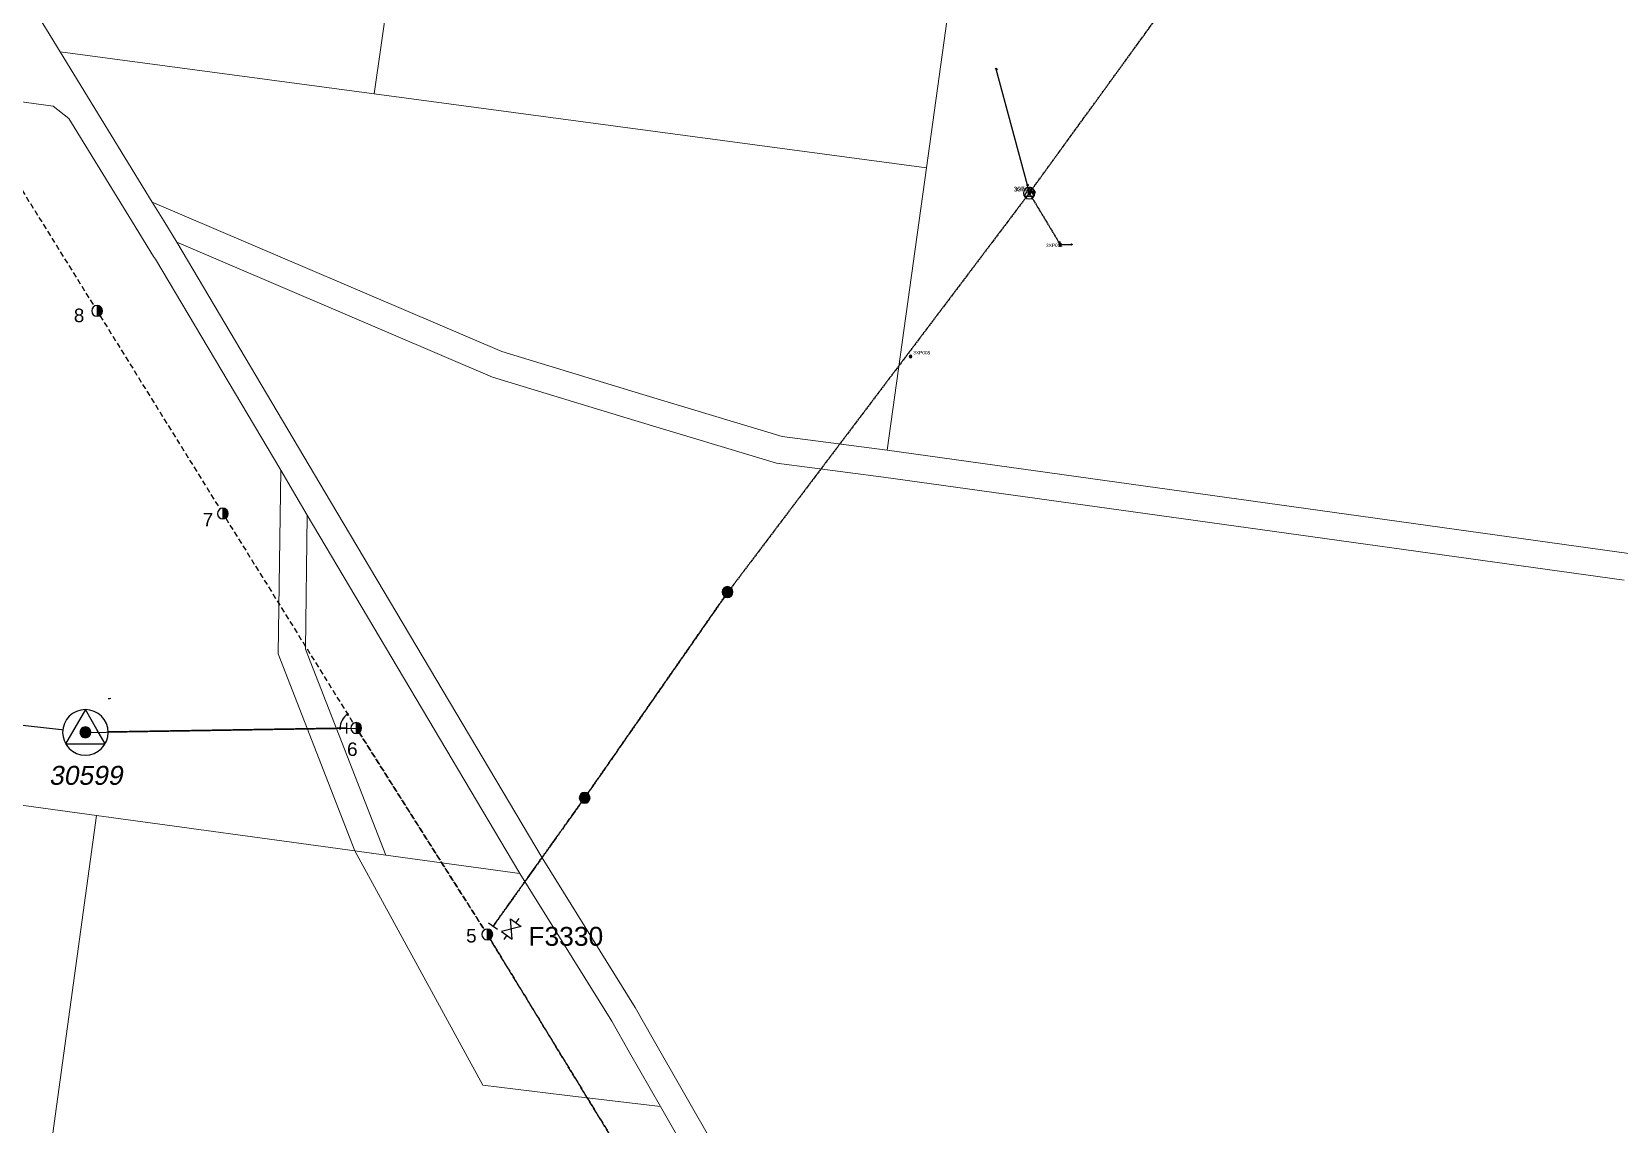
# Model space of a CAD drawing. Header units: metres. Extents: x 249687 to 257263, y 6187901 to 6192012.
# Drawn here: x 253466 to 254642, y 6189715 to 6190524 of the extents above; entities that cross this region are included whole.
import ezdxf
from ezdxf.enums import TextEntityAlignment as Align

# ---------------------------------------------------------------- set-up
doc = ezdxf.new("R2010")
doc.units = ezdxf.units.M
doc.linetypes.add('Cable Exist OH', pattern=[1, 1, 0])
doc.linetypes.add('Cable New OH', pattern=[6, 4, -2])
doc.layers.get('0').update_dxf_attribs({"color": 6})
doc.layers.add('Cadastre Land Parcels_SP_EXT', color=8, linetype='Continuous', lineweight=5)
doc.layers.add('Cadastre Roads_SP_EXT', color=8, linetype='Continuous', lineweight=5)
for name, color, linetype in [('Equip_LV_EXT', 7, 'Continuous'), ('Equip_SP_HV_NEW', 2, 'Continuous'), ('Mains_HV_EXT', 7, 'Continuous'), ('Mains_HV_NEW', 2, 'Continuous'), ('Mains_HV_New_B10', 2, 'Continuous'), ('Mains_HV_NEW_Hardwired', 2, 'Continuous'), ('Mains_LV_EXT', 7, 'Continuous'), ('OH_Details_SP_MISC', 7, 'Continuous'), ('Services_SP_EXT', 7, 'Continuous'), ('Sub_SP_TR_HV_LV_EXT', 7, 'Continuous'), ('Sub_SP_TR_HV_LV_MOD', 3, 'Continuous'), ('SupportsOH_SP_TR_HV_LV_SL_EXT', 7, 'Continuous'), ('SupportsOH_SP_TR_HV_LV_SL_MOD', 3, 'Continuous'), ('SupportsOH_SP_TR_HV_LV_SL_NEW', 2, 'Continuous')]:
    doc.layers.add(name, color=color, linetype=linetype)
doc.styles.add('POLE_LABEL', font='arial.ttf')
doc.styles.get("Standard").update_dxf_attribs({"font": 'arial.ttf'})

# ---------------------------------------------------------------- blocks, each defined once
blk = doc.blocks.new('SUB_POLE_EXT')
blk.add_wipeout([(0, 4.22), (0.42, 4.2), (0.83, 4.14), (1.21, 4.05), (1.62, 3.9), (1.99, 3.72), (2.35, 3.51), (2.68, 3.26), (2.99, 2.99), (3.28, 2.66), (3.52, 2.34), (3.76, 1.92), (3.9, 1.62), (4.04, 1.23), (4.18, 0.63), (4.22, 0), (4.18, -0.61), (4.06, -1.15), (3.9, -1.62), (3.58, -2.24), (3.22, -2.73), (2.97, -3.01), (2.68, -3.26), (2.36, -3.5), (2, -3.72), (1.64, -3.89), (1.25, -4.03), (0.82, -4.14), (0.42, -4.2), (0, -4.22), (-0.41, -4.2), (-0.8, -4.15), (-1.21, -4.05), (-1.62, -3.9), (-1.99, -3.73), (-2.35, -3.51), (-2.68, -3.26), (-2.96, -3.02), (-3.23, -2.72), (-3.51, -2.35), (-3.71, -2.01), (-3.91, -1.6), (-4.05, -1.21), (-4.16, -0.76), (-4.22, -0.14), (-4.21, 0.39), (-4.14, 0.83), (-4.03, 1.27), (-3.9, 1.63), (-3.71, 2.02), (-3.5, 2.37), (-3.28, 2.67), (-2.99, 2.99), (-2.68, 3.27), (-2.33, 3.52), (-1.98, 3.73), (-1.63, 3.9), (-1.2, 4.05), (-0.78, 4.15), (-0.4, 4.21)])
blk.add_line((2.16, 0.48), (2.16, 0.48, 0))
blk.add_lwpolyline([(-4.22, 0, 1), (4.22, 0, 1)], format="xyb", close=True)
blk.add_lwpolyline([(2.14, 0.52), (0, 4.22), (-3.66, -2.11), (3.66, -2.11)], close=True)
for tag, height, flags, p in [('ASSET_NUM', 3.5, 8, (2, 2)), ('STREET_CODE', 0.2, 9, (1.5, 0)), ('CONSTRUCTED_VOLTAGE', 0.2, 9, (1.5, -0.2)), ('OPERATING_VOLTAGE', 0.2, 9, (1.5, -0.6)), ('OPERATED_BY', 0.2, 9, (1.5, -0.8)), ('ORIENTATION', 0.2, 9, (1.5, -1.2)), ('OWNED_BY', 0.2, 9, (1.5, -1.4)), ('SECONDARY_VOLTAGE', 0.2, 9, (1.5, -1.6)), ('STATE', 0.2, 9, (1.5, -1.8)), ('SUBSTATION_TYPE', 0.2, 9, (1.5, -2)), ('STREETNAME', 0.2, 9, (1.5, -2.8)), ('SUBURB', 0.2, 9, (1.5, -3)), ('NO_PHASES', 0.2, 9, (1.5, -0.4)), ('MAINTAINED_BY', 0.2, 9, (1.5, -1)), ('USAGE', 0.2, 9, (1.5, -2.2)), ('LEGEND', 0.2, 9, (1.5, -2.4)), ('LOCATION', 0.2, 9, (1.5, -2.6)), ('Z', 0.2, 1, (1.5, -3.4)), ('NOTES', 0.2, 9, (1.5, -3.2))]:
    blk.add_attdef(tag, text='', height=height, dxfattribs=dict(flags=flags)).set_placement(p, align=Align.MIDDLE_LEFT)
blk = doc.blocks.new('LV_OH_LINKS_DISTFUSE_EXT')
for p, q in [((0, 0), (0.96, 0)), ((3.84, 0), (4.8, 0))]:
    blk.add_line(p, q)
blk.add_lwpolyline([(3.84, -1.2), (3.84, 1.2), (0.96, -1.2), (0.96, 1.2)], close=True)
at = {"flags": 9}
for tag, p in [('ACTUAL_STATUS', (0, 0)), ('CONSTRUCTED_VOLTAGE', (0, -0.2)), ('OPERATING_VOLTAGE', (0, -0.6)), ('ORIENTATION', (0, -0.8)), ('OWNED_BY', (0, -1)), ('STATE', (0, -1.2)), ('SWITCH_TYPE', (0, -1.4)), ('NO_PHASES', (0, -0.4)), ('USAGE', (0, -1.6)), ('NOTES', (0, -1.8))]:
    blk.add_attdef(tag, text='', height=0.2, dxfattribs=at).set_placement(p, align=Align.MIDDLE_LEFT)
at = {"flags": 1}
blk.add_attdef('Z', (0, 0), '', height=0.2, dxfattribs=at)
blk = doc.blocks.new('CCP_EXT')
blk.add_wipeout([(0, 0.6), (0.6, 0), (0, -0.6), (-0.6, 0)])
blk.add_lwpolyline([(-0.6, 0), (0, 0.6), (0.6, 0), (0, -0.6), (-0.6, 0)])
at = {"flags": 1}
blk.add_attdef('Z', (0, 0), '', height=0.2, dxfattribs=at)
at = {"flags": 9}
for tag, p in [('CCP_TYPE', (0, 0)), ('CONSTRUCTED_VOLTAGE', (0, -0.2)), ('NO_PHASES', (0, -0.4)), ('OPERATING_VOLTAGE', (0, -0.6)), ('ORIENTATION', (0, -0.8)), ('OWNED_BY', (0, -1)), ('USAGE', (0, -1.2)), ('LEGEND', (0, -1.4)), ('LIFE_SUPPORT', (0, -1.6)), ('STATE', (0, -1.8)), ('NOTES', (0, -2))]:
    blk.add_attdef(tag, text='', height=0.2, dxfattribs=at).set_placement(p, align=Align.MIDDLE_LEFT)
blk = doc.blocks.new('POLE_EXT')
blk.add_hatch(color=256).paths.add_polyline_path([(-1, 0, 1), (1, 0, 1)])
blk.add_lwpolyline([(-1, 0, 1), (1, 0, 1)], format="xyb", close=True)
for tag, height, flags, p in [('pNumber', 2.5, 8, (-17.84, 2.07)), ('OWNED_BY', 0.2, 9, (1.35, -0.4)), ('SPECIAL_USE', 0.2, 9, (1.35, -0.8)), ('STATE', 0.2, 9, (1.35, -1)), ('cLV', 0.2, 9, (1.35, -1.4)), ('hDepth', 0.2, 9, (1.35, -1.6)), ('hDia', 0.2, 9, (1.35, -1.8)), ('cHV', 0.2, 9, (1.35, -2)), ('PARENT', 0.2, 9, (1.35, -0.6)), ('USAGE', 0.2, 9, (1.35, -1.2)), ('LBRACKET', 0.2, 9, (1.35, -2.2)), ('LExisting', 0.2, 9, (1.35, -2.4)), ('LANTNUMBER', 0.2, 9, (1.35, -2.6)), ('LOther', 0.2, 9, (1.35, -2.8)), ('LRemove', 0.2, 9, (1.35, -3)), ('cLinedev', 0.2, 9, (1.35, -3.4)), ('pExisting', 0.2, 9, (1.35, -3.8)), ('pFooting', 0.2, 9, (1.35, -4.4)), ('pNew', 0.2, 9, (1.35, -4.6)), ('pRelocate', 0.2, 9, (1.35, -5)), ('pRemove', 0.2, 9, (1.35, -5.2)), ('pReplace', 0.2, 9, (1.35, -5.4)), ('pStay', 0.2, 9, (1.35, -5.6)), ('pType', 0.2, 9, (1.35, -5.8)), ('LEGEND', 0.2, 9, (1.35, -3.2)), ('LOCATION', 0.2, 9, (1.35, -3.6)), ('PFNUMBER', 0.2, 9, (1.35, -4)), ('NEWPFNUMBER', 0.2, 9, (1.35, -4.2)), ('cspan', 0.2, 9, (1.35, -6)), ('STREETNAME', 0.2, 9, (1.35, -6.2)), ('SUBURB', 0.2, 9, (1.35, -6.4)), ('OPERATED_BY', 0.2, 9, (1.36, -7.01)), ('NOTES', 0.2, 9, (1.35, -6.6)), ('MAINTAINED_BY', 0.2, 9, (1.36, -6.81))]:
    blk.add_attdef(tag, text='', height=height, dxfattribs=dict(flags=flags)).set_placement(p, align=Align.MIDDLE_LEFT)
at = {"style": 'POLE_LABEL'}
for tag, height, flags, p in [('ASSET_NUM', 2.5, 8, (2, 2)), ('STRUCTURE_PLANT_NUMBER', 0.2, 9, (1.35, 0.03)), ('STREET_CODE', 0.2, 9, (1.35, -0.2))]:
    blk.add_attdef(tag, text='', height=height, dxfattribs=dict(at, flags=flags)).set_placement(p, align=Align.MIDDLE_LEFT)
at = {"flags": 1}
blk.add_attdef('Z', (1.35, -7.33), '', height=0.2, dxfattribs=at)
blk = doc.blocks.new('End Shackle_EXT')
blk.add_wipeout([(0, 0.3), (1.8, 0.3), (1.8, -0.3), (0, -0.3)])
blk.add_line((1.8, -1), (1.8, 1))
at = {"flags": 1}
blk.add_attdef('Z', (0, 0), '', height=0.2, dxfattribs=at)
at = {"flags": 9}
for tag, p in [('CONNECTOR_TYPE', (0, 0)), ('CONSTRUCTED_VOLTAGE', (0, -0.2)), ('NO_PHASES', (0, -0.4)), ('OPERATING_VOLTAGE', (0, -0.6)), ('ORIENTATION', (0, -0.8)), ('OWNED_BY', (0, -1)), ('STATE', (0, -1.2)), ('USAGE', (0, -1.4)), ('NOTES', (0, -1.6))]:
    blk.add_attdef(tag, text='', height=0.2, dxfattribs=at).set_placement(p, align=Align.MIDDLE_LEFT)
blk = doc.blocks.new('CONNECTOR_NODE_EXT')
h = blk.add_hatch(color=256)
edge = h.paths.add_edge_path()
edge.add_arc((0, 0), 0.5, 0, 360)
blk.add_circle((0, 0), 0.5)
at = {"flags": 1}
blk.add_attdef('Z', (0, 0), '', height=0.2, dxfattribs=at)
at = {"flags": 9}
for tag, p in [('CONNECTOR_TYPE', (0, 0)), ('CONSTRUCTED_VOLTAGE', (0, -0.2)), ('NO_PHASES', (0, -0.4)), ('OPERATING_VOLTAGE', (0, -0.6)), ('ORIENTATION', (0, -0.8)), ('SUBTYPE', (0, -1)), ('USAGE', (0, -1.2)), ('NOTES', (0, -1.4))]:
    blk.add_attdef(tag, text='', height=0.2, dxfattribs=at).set_placement(p, align=Align.MIDDLE_LEFT)
blk = doc.blocks.new('POLE_REPLACE_NEW')
for tag, flags, p in [('LOther', 9, (1.5, -2.6)), ('LRemove', 9, (1.5, -2.8)), ('LEGEND', 9, (1.5, -3)), ('cLinedev', 9, (1.5, -3.2)), ('cspan', 9, (1.5, -5.6)), ('SUBURB', 9, (1.5, -5.8)), ('pExisting', 9, (1.5, -3.4)), ('PFNUMBER', 9, (1.5, -3.6)), ('NEWPFNUMBER', 9, (1.5, -3.8)), ('pFooting', 9, (1.5, -4)), ('pNew', 9, (1.5, -4.2)), ('pNumber', 9, (1.5, -4.4)), ('pRelocate', 9, (1.5, -4.6)), ('pRemove', 9, (1.5, -4.8)), ('pReplace', 9, (1.5, -5)), ('pStay', 9, (1.5, -5.2)), ('pType', 9, (1.5, -5.4)), ('STREETNAME', 9, (1.5, -6)), ('OPERATED_BY', 9, (1.5, -6.6)), ('Z', 1, (1.5, -7)), ('LOCATION', 9, (1.5, -6.2)), ('NOTES', 9, (1.5, -6.4)), ('MAINTAINED_BY', 9, (1.5, -6.8))]:
    blk.add_attdef(tag, text='', height=0.2, dxfattribs=dict(flags=flags)).set_placement(p, align=Align.MIDDLE_LEFT)
blk.add_wipeout([(0, 1), (-0.13, 0.99), (-0.25, 0.97), (-0.37, 0.93), (-0.48, 0.88), (-0.59, 0.81), (-0.68, 0.73), (-0.77, 0.64), (-0.84, 0.54), (-0.9, 0.43), (-0.95, 0.31), (-0.98, 0.19), (-1, 0.06), (-1, -0.06), (-0.98, -0.19), (-0.95, -0.31), (-0.9, -0.43), (-0.84, -0.54), (-0.77, -0.64), (-0.68, -0.73), (-0.59, -0.81), (-0.48, -0.88), (-0.37, -0.93), (-0.25, -0.97), (-0.13, -0.99), (0, -1), (0.13, -0.99), (0.25, -0.97), (0.37, -0.93), (0.48, -0.88), (0.59, -0.81), (0.68, -0.73), (0.77, -0.64), (0.84, -0.54), (0.9, -0.43), (0.95, -0.31), (0.98, -0.19), (1, -0.06), (1, 0.06), (0.98, 0.19), (0.95, 0.31), (0.9, 0.43), (0.84, 0.54), (0.77, 0.64), (0.68, 0.73), (0.59, 0.81), (0.48, 0.88), (0.37, 0.93), (0.25, 0.97), (0.13, 0.99)])
h = blk.add_hatch(color=256)
edge = h.paths.add_edge_path()
edge.add_arc((0, 0), 1, 270, 450)
edge.add_line((0, 1), (0, -1))
blk.add_lwpolyline([(0, 1), (0, -1)])
at = {"lineweight": -3}
blk.add_arc((0, 0), 1, 90, 270, dxfattribs=at)
blk.add_arc((0, 0), 1, 270, 90)
for tag, height, flags, p in [('ASSET_NUM', 2.5, 8, (2, 2)), ('STREET_CODE', 0.2, 9, (1.5, 0)), ('OWNED_BY', 0.2, 9, (1.5, -0.2)), ('SPECIAL_USE', 0.2, 9, (1.5, -0.6)), ('STATE', 0.2, 9, (1.5, -0.8)), ('cLV', 0.2, 9, (1.5, -1.2)), ('cHV', 0.2, 9, (1.5, -1.8)), ('PARENT', 0.2, 9, (1.5, -0.4)), ('USAGE', 0.2, 9, (1.5, -1)), ('hDepth', 0.2, 9, (1.5, -1.4)), ('hDia', 0.2, 9, (1.5, -1.6)), ('LBRACKET', 0.2, 9, (1.5, -2)), ('LExisting', 0.2, 9, (1.5, -2.2)), ('LANTNUMBER', 0.2, 9, (1.5, -2.4))]:
    blk.add_attdef(tag, text='', height=height, dxfattribs=dict(flags=flags)).set_placement(p, align=Align.MIDDLE_LEFT)
at = {"style": 'POLE_LABEL', "flags": 9}
blk.add_attdef('STRUCTURE_PLANT_NUMBER', text='', height=0.2, dxfattribs=at).set_placement((1.5, 0.24), align=Align.MIDDLE_LEFT)
blk = doc.blocks.new('End Shackle_NEW')
at = {"flags": 9}
for tag, p in [('OPERATED_BY', (0, -2.01)), ('NOTES', (0, -1.6)), ('MAINTAINED_BY', (0, -1.81))]:
    blk.add_attdef(tag, text='', height=0.2, dxfattribs=at).set_placement(p, align=Align.MIDDLE_LEFT)
blk.add_wipeout([(-0.25, 0), (-0.25, 1.81), (0.25, 1.82), (0.25, 0)])
blk.add_line((1, 1.81), (-1, 1.81))
at = {"flags": 1}
blk.add_attdef('Z', (0, 0), '', height=0.2, dxfattribs=at)
at = {"flags": 9}
for tag, p in [('CONNECTOR_TYPE', (0, 0)), ('CONSTRUCTED_VOLTAGE', (0, -0.2)), ('OPERATING_VOLTAGE', (0, -0.6)), ('ORIENTATION', (0, -0.8)), ('OWNED_BY', (0, -1)), ('STATE', (0, -1.2)), ('NO_PHASES', (0, -0.4)), ('USAGE', (0, -1.4))]:
    blk.add_attdef(tag, text='', height=0.2, dxfattribs=at).set_placement(p, align=Align.MIDDLE_LEFT)
blk = doc.blocks.new('BOND POINT')
blk.add_hatch(color=256).paths.add_polyline_path([(-1, 0, 1), (1, 0, 1)])
blk.add_lwpolyline([(-1, 0, 1), (1, 0, 1)], format="xyb", close=True)
blk = doc.blocks.new('*U54')
for p, q in [((-11.04, 12.67), (-11.04, 11.71)), ((-11.04, 8.83), (-11.04, 7.87))]:
    blk.add_line(p, q)
blk.add_lwpolyline([(-12.24, 8.83), (-9.84, 8.83), (-12.24, 11.71), (-9.84, 11.71)], close=True)
for tag, height, flags, p in [('ASSET_NUM', 3.5, 8, (2, 2)), ('STREET_CODE', 0.2, 9, (1.5, 0)), ('ACTUAL_STATUS', 0.2, 9, (1.5, -0.2)), ('CONSTRUCTED_VOLTAGE', 0.2, 9, (1.5, -0.4)), ('OPERATING_VOLTAGE', 0.2, 9, (1.5, -0.8)), ('ORIENTATION', 0.2, 9, (1.5, -1)), ('OWNED_BY', 0.2, 9, (1.5, -1.2)), ('OPERATED_BY', 0.2, 9, (1.5, -1.4)), ('STATE', 0.2, 9, (1.5, -1.8)), ('SWITCH_TYPE', 0.2, 9, (1.5, -2)), ('SUBURB', 0.2, 9, (1.5, -2.6)), ('STREETNAME', 0.2, 9, (1.5, -2.8)), ('NO_PHASES', 0.2, 9, (1.5, -0.6)), ('MAINTAINED_BY', 0.2, 9, (1.5, -1.6)), ('USAGE', 0.2, 9, (1.5, -2.2)), ('LEGEND', 0.2, 9, (1.5, -2.4)), ('LOCATION', 0.2, 9, (1.5, -3)), ('Z', 0.2, 1, (1.5, -3.6)), ('NOTES', 0.2, 9, (1.5, -3.2)), ('LABEL_ALIGNMENT', 0.2, 9, (1.5, -3.4))]:
    blk.add_attdef(tag, text='', height=height, dxfattribs=dict(flags=flags)).set_placement(p, align=Align.MIDDLE_LEFT)

msp = doc.modelspace()

# ---------------------------------------------------------------- linework, layer by layer
at = {"layer": 'Cadastre Land Parcels_SP_EXT', "linetype": 'Continuous'}
for points in [[(253001.181, 6191223.671), (253046.015, 6191132.723), (253154.394, 6190991.175), (253260.629, 6190909.623), (253772.65, 6190845.91), (253719.799, 6190478.301), (254053.227, 6190433.613), (254128.685, 6190423.498), (254147.548, 6190558.974), (254147.548, 6190558.974), (254211.61, 6191019.016), (254214.396, 6191038.959), (254321.83, 6191810.724)], [(254645.368, 6190117.995), (254290.548, 6190167.438), (254096.824, 6190194.427), (254017.608, 6190204.658), (253912.798, 6190236.301), (253807.333, 6190268.37), (253573.55, 6190368.421), (253667.74, 6190209.619), (253687.481, 6190176.395), (253844.068, 6189912.454), (253912.968, 6189801.603), (253926.416, 6189778.069), (254133.296, 6189416.013), (254143.134, 6189398.843), (254144.491, 6189396.216), (254231.412, 6189229.781), (254783.388, 6189157.64)]]:
    msp.add_lwpolyline(points, dxfattribs=at)
for points in [[(253260.629, 6190909.623), (253228.315, 6190913.652), (253302.795, 6190808.059), (253313.474, 6190790.808), (253439.104, 6190587.876), (253487.098, 6190509.443), (253719.799, 6190478.301), (253772.65, 6190845.91), (253260.629, 6190909.623)], [(254128.685, 6190423.498), (254053.227, 6190433.613), (253719.799, 6190478.301), (253487.097, 6190509.444), (253555.373, 6190398.135), (253814.285, 6190287.314), (253918.638, 6190255.548), (254021.775, 6190224.527), (254099.61, 6190214.371), (254128.685, 6190423.498)], [(253826.863, 6189902.009), (253670.178, 6190166.17), (253668.844, 6190067.005), (253728.27, 6189914.388), (253827.631, 6189900.808), (253826.863, 6189902.009)], [(253931.746, 6189728.168), (253860.726, 6189736.661), (253800.221, 6189743.895), (253705.46, 6189917.559), (253514.214, 6189943.803), (253453.155, 6189499.943), (253437.675, 6189387.406), (253373.759, 6189362.069), (253379.296, 6189361.439), (253406.349, 6189357.825), (253459.823, 6189360.574), (253486.416, 6189370.824), (253537.791, 6189400.714), (253614.507, 6189460.357), (253666.404, 6189470.611), (253718.562, 6189467.439), (253744.214, 6189461.124), (253796.081, 6189444.622), (253900.13, 6189427.503), (254004.902, 6189403.964), (254081.847, 6189402.777), (254115.895, 6189406.008), (253931.746, 6189728.168)], [(253728.27, 6189914.388), (253705.46, 6189917.559), (253800.221, 6189743.895), (253860.726, 6189736.661), (253931.746, 6189728.168), (253908.832, 6189768.243), (253895.668, 6189791.266), (253827.631, 6189900.808), (253728.27, 6189914.388)]]:
    msp.add_lwpolyline(points, close=True, dxfattribs=at)
at = {"layer": 'Cadastre Roads_SP_EXT', "linetype": 'Continuous'}
msp.add_lwpolyline([(253670.178, 6190166.17), (253661.706, 6190180.493), (253650.527, 6190199.396), (253648.698, 6190063.364), (253705.46, 6189917.559), (253728.27, 6189914.388), (253668.844, 6190067.005), (253670.178, 6190166.17)], close=True, dxfattribs=at)
at = {"layer": 'Mains_HV_EXT', "color": 7, "linetype": 'Cable Exist OH'}
for points in [[(253706.466, 6190008.5), (253505.883, 6190005.303)], [(253806.38, 6189855.64), (253806.38, 6189855.64)]]:
    msp.add_lwpolyline(points, dxfattribs=at)
at = {"layer": 'Mains_HV_New_B10', "color": 7, "linetype": 'Cable New OH'}
for points in [[(253411.344, 6190483.564), (253411.344, 6190483.564), (253513.486, 6190319.161), (253606.62, 6190169.043), (253705.406, 6190010.197), (253802.418, 6189857.309), (253899.986, 6189697.822), (253996.892, 6189542.64), (254094.283, 6189386.892), (254185.541, 6189239.68)], [(253803.477, 6189855.612), (253706.466, 6190008.5)], [(254186.599, 6189237.984), (254095.343, 6189385.196), (253997.951, 6189540.944), (253900.001, 6189697.831), (253803.477, 6189855.612)]]:
    msp.add_lwpolyline(points, dxfattribs=at)
at = {"layer": 'Mains_HV_NEW_Hardwired', "color": 7, "linetype": 'Continuous'}
msp.add_arc((253706.463, 6190008.503), 11.997, 121.872269, 180.926146, dxfattribs=at).dxf.unprotected_set("ltscale", 0)
at = {"layer": 'Mains_LV_EXT', "linetype": 'Cable Exist OH'}
msp.add_lwpolyline([(253524.7, 6190030.25), (253522.769, 6190030.17)], dxfattribs=at)
at = {"layer": 'OH_Details_SP_MISC', "color": 7, "linetype": 'Cable Exist OH', "flags": 128}
msp.add_lwpolyline([(253803.477, 6189855.612), (253875.608, 6189956.815), (253981.37, 6190108.809)], dxfattribs=at)
at = {"layer": 'Services_SP_EXT'}
msp.add_lwpolyline([(253505.883, 6190005.303), (253448.15, 6190011.512), (253420.973, 6189996.835)], dxfattribs=at)

# ---------------------------------------------------------------- block references
at = {"layer": 'Mains_HV_NEW_Hardwired', "color": 7, "linetype": 'Continuous', "xscale": 0.6, "yscale": 0.6, "zscale": 0.6}
for p in [(253700.128, 6190018.691), (253694.468, 6190008.309)]:
    msp.add_blockref('BOND POINT', p, dxfattribs=at).dxf.unprotected_set("ltscale", 0)
at = {"layer": 'Sub_SP_TR_HV_LV_EXT'}
ref = msp.add_blockref('SUB_POLE_EXT', (254204.758, 6190404.654), dxfattribs=at)
ref.add_attrib('ASSET_NUM', '30746', dxfattribs={"layer": '0', "height": 3.5}).set_placement((254206.758, 6190404.904), align=Align.BOTTOM_RIGHT)
at = {"layer": 'SupportsOH_SP_TR_HV_LV_SL_EXT'}
ref = msp.add_blockref('POLE_EXT', (254116.963, 6190283.77), dxfattribs=at)
ref.add_attrib('ASSET_NUM', '3XP008', dxfattribs={"layer": '0', "height": 2.5, "style": 'POLE_LABEL'}).set_placement((254118.963, 6190284.52), align=Align.BOTTOM_LEFT)
at = {"layer": 'SupportsOH_SP_TR_HV_LV_SL_EXT', "xscale": 4, "yscale": 4, "zscale": 4}
msp.add_blockref('POLE_EXT', (253981.37, 6190109.21), dxfattribs=at)
at = {"layer": 'SupportsOH_SP_TR_HV_LV_SL_MOD', "xscale": 4, "yscale": 4, "zscale": 4}
msp.add_blockref('POLE_EXT', (253875.608, 6189956.815), dxfattribs=at)

# ---------------------------------------------------------------- next in the draw order: linework, layer by layer
at = {"layer": 'Cadastre Land Parcels_SP_EXT', "linetype": 'Continuous'}
msp.add_lwpolyline([(254834.134, 6190948.501), (254831.669, 6190930.232), (254211.61, 6191019.016), (254147.548, 6190558.974), (254128.685, 6190423.498), (254099.61, 6190214.371), (255100.401, 6190074.899), (255101.694, 6190074.71), (255167.738, 6190579.412), (254992.768, 6190602.342), (255036.297, 6190920.518), (254834.134, 6190948.501)], close=True, dxfattribs=at)
at = {"layer": 'Mains_HV_EXT', "linetype": 'Cable Exist OH'}
msp.add_lwpolyline([(254204.758, 6190404.654), (254355.624, 6190612.38), (254530.59, 6190955.858)], dxfattribs=at)
at = {"layer": 'Mains_HV_EXT', "color": 7, "linetype": 'Cable Exist OH'}
msp.add_lwpolyline([(254204.759, 6190404.654), (253981.37, 6190108.809), (253875.608, 6189956.815), (253803.477, 6189855.612)], dxfattribs=at)
at = {"layer": 'Mains_LV_EXT', "linetype": 'Cable Exist OH'}
msp.add_lwpolyline([(254204.758, 6190404.654), (254203.614, 6190410.672)], dxfattribs=at)

# ---------------------------------------------------------------- next in the draw order: block references
at = {"layer": 'Equip_LV_EXT'}
for name, p in [('CONNECTOR_NODE_EXT', (254203.614, 6190410.672)), ('LV_OH_LINKS_DISTFUSE_EXT', (254204.351, 6190405.568)), ('LV_OH_LINKS_DISTFUSE_EXT', (254204.758, 6190405.654))]:
    msp.add_blockref(name, p, dxfattribs=at)
at = {"layer": 'Sub_SP_TR_HV_LV_MOD'}
ref = msp.add_blockref('SUB_POLE_EXT', (253505.883, 6190005.303), dxfattribs=dict(at, xscale=4, yscale=4, zscale=4))
ref.add_attrib('ASSET_NUM', '30599', dxfattribs={"layer": '0', "height": 14, "oblique": 10}).set_placement((253533.297, 6189962.256), align=Align.BOTTOM_RIGHT)
at = {"layer": 'SupportsOH_SP_TR_HV_LV_SL_EXT'}
ref = msp.add_blockref('POLE_EXT', (254204.758, 6190404.654), dxfattribs=at)
ref.add_attrib('ASSET_NUM', '3XP009', dxfattribs={"layer": '0', "height": 2.5, "style": 'POLE_LABEL'}).set_placement((254206.758, 6190405.404), align=Align.BOTTOM_RIGHT)

# ---------------------------------------------------------------- next in the draw order: linework, layer by layer
at = {"layer": 'Cadastre Land Parcels_SP_EXT', "linetype": 'Continuous'}
for points in [[(253648.698, 6190063.364), (253650.527, 6190199.396), (253557.687, 6190355.902), (253556.439, 6190357.868), (253538.17, 6190387.578), (253493.74, 6190460.111), (253482.094, 6190469.016), (251257.153, 6190775.53), (251181.643, 6190264.313), (252581.138, 6190072.029), (253514.214, 6189943.803), (253705.46, 6189917.559), (253648.698, 6190063.364)], [(253514.214, 6189943.803), (252581.138, 6190072.029), (252512.815, 6189506.181), (252506.627, 6189455.176), (253273.075, 6189354.936), (253337.831, 6189346.464), (253368.664, 6189359.936), (253373.759, 6189362.069), (253437.675, 6189387.406), (253453.155, 6189499.943), (253514.214, 6189943.803)]]:
    msp.add_lwpolyline(points, close=True, dxfattribs=at)

# ---------------------------------------------------------------- next in the draw order: block references
at = {"layer": 'Mains_HV_NEW', "color": 7, "linetype": 'Cable Exist OH', "xscale": 4, "yscale": 4, "zscale": 4, "rotation": 324.6889428897673}
msp.add_blockref('End Shackle_NEW', (253803.546, 6189855.64), dxfattribs=at).dxf.unprotected_set("ltscale", 0)
at = {"layer": 'Services_SP_EXT'}
for p, rotation in [((254180.336, 6190496.632), 103.9189689996864), ((254236.199, 6190366.667), 359.3374334246244)]:
    msp.add_blockref('CCP_EXT', p, dxfattribs=dict(at, rotation=rotation))
at = {"layer": 'SupportsOH_SP_TR_HV_LV_SL_MOD', "xscale": 4, "yscale": 4, "zscale": 4}
msp.add_blockref('POLE_EXT', (253505.883, 6190005.303), dxfattribs=at)

# ---------------------------------------------------------------- next in the draw order: linework, layer by layer
at = {"layer": 'Cadastre Roads_SP_EXT', "linetype": 'Continuous'}
msp.add_lwpolyline([(255100.401, 6190074.899), (254099.61, 6190214.371), (254021.775, 6190224.527), (253918.638, 6190255.548), (253814.285, 6190287.314), (253555.373, 6190398.135), (253563.977, 6190384.071), (253573.55, 6190368.421), (253807.333, 6190268.37), (253912.798, 6190236.301), (254017.608, 6190204.658), (254096.824, 6190194.427), (254290.548, 6190167.438), (254645.368, 6190117.995)], dxfattribs=at)
at = {"layer": 'Services_SP_EXT'}
for points in [[(254203.614, 6190410.672), (254180.336, 6190496.632)], [(254227.782, 6190366.539), (254236.199, 6190366.667)]]:
    msp.add_lwpolyline(points, dxfattribs=at)

# ---------------------------------------------------------------- next in the draw order: block references
at = {"layer": 'Mains_HV_NEW', "color": 7, "linetype": 'Cable Exist OH', "xscale": 4, "yscale": 4, "zscale": 4, "rotation": 91.3807966665288}
msp.add_blockref('End Shackle_NEW', (253706.466, 6190008.5), dxfattribs=at).dxf.unprotected_set("ltscale", 0)
at = {"layer": 'SupportsOH_SP_TR_HV_LV_SL_NEW', "color": 7, "linetype": 'Cable Exist OH'}
ref = msp.add_blockref('POLE_REPLACE_NEW', (253514.546, 6190317.465), dxfattribs=dict(at, xscale=4, yscale=4, zscale=4))
ref.add_attrib('pNumber', '8', dxfattribs={"height": 10}).set_placement((253497.338, 6190314.153), align=Align.MIDDLE_LEFT)
ref = msp.add_blockref('POLE_REPLACE_NEW', (253803.477, 6189855.612), dxfattribs=dict(at, xscale=4, yscale=4, zscale=4))
ref.add_attrib('pNumber', '5', dxfattribs={"height": 10}).set_placement((253787.828, 6189854.65), align=Align.MIDDLE_LEFT)

# ---------------------------------------------------------------- next in the draw order: block references
at = {"layer": 'Equip_SP_HV_NEW'}
ref = msp.add_blockref('*U54', (253833.458, 6189800.619), dxfattribs=dict(at, xscale=4, yscale=4, zscale=4, rotation=324.5394381308433))
ref.add_attrib('ASSET_NUM', 'F3330', dxfattribs={"layer": '0', "height": 14}).set_placement((253833.89, 6189854.201), align=Align.MIDDLE_LEFT)
at = {"layer": 'Mains_LV_EXT', "rotation": 120.0533019446696}
msp.add_blockref('End Shackle_EXT', (254227.782, 6190366.539), dxfattribs=at)
at = {"layer": 'SupportsOH_SP_TR_HV_LV_SL_NEW', "color": 7, "linetype": 'Cable Exist OH'}
ref = msp.add_blockref('POLE_REPLACE_NEW', (253607.679, 6190167.347), dxfattribs=dict(at, xscale=4, yscale=4, zscale=4))
ref.add_attrib('pNumber', '7', dxfattribs={"height": 10}).set_placement((253592.77, 6190162.839), align=Align.MIDDLE_LEFT)
ref = msp.add_blockref('POLE_REPLACE_NEW', (253706.466, 6190008.5), dxfattribs=dict(at, xscale=4, yscale=4, zscale=4))
ref.add_attrib('pNumber', '6', dxfattribs={"height": 10}).set_placement((253699.644, 6189992.806), align=Align.MIDDLE_LEFT)

# ---------------------------------------------------------------- next in the draw order: linework, layer by layer
at = {"layer": 'Mains_LV_EXT', "linetype": 'Cable Exist OH'}
msp.add_lwpolyline([(254204.758, 6190404.654), (254227.782, 6190366.539)], dxfattribs=at)
at = {"layer": 'OH_Details_SP_MISC', "color": 7, "linetype": 'Continuous', "flags": 128}
msp.add_lwpolyline([(253505.888, 6190005.303), (253706.466, 6190008.501)], dxfattribs=at)

# ---------------------------------------------------------------- next in the draw order: block references
at = {"layer": 'SupportsOH_SP_TR_HV_LV_SL_EXT'}
ref = msp.add_blockref('POLE_EXT', (254227.634, 6190366.539), dxfattribs=at)
ref.add_attrib('ASSET_NUM', '3XP011', dxfattribs={"layer": '0', "height": 2.5, "style": 'POLE_LABEL'}).set_placement((254229.634, 6190367.289), align=Align.TOP_RIGHT)

doc.saveas('drawing.dxf')
